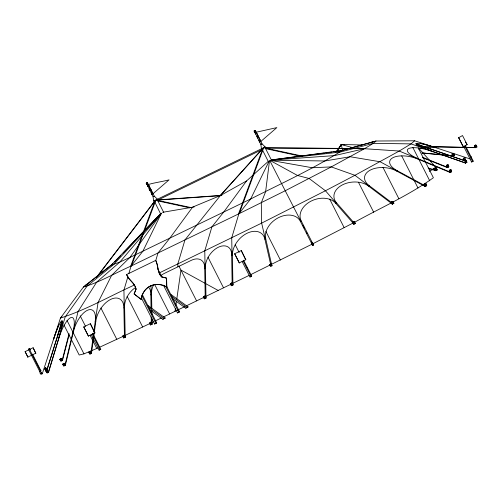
<?xml version="1.0" encoding="UTF-8"?>
<svg xmlns="http://www.w3.org/2000/svg" width="502" height="502" viewBox="0 0 502 502"><rect width="100%" height="100%" fill="white"/><g stroke="black" fill="none" stroke-linecap="round" stroke-linejoin="round"><path stroke-width="0.75" d="M476.9 146.96L475.532 147.701L474.591 145.549L475.814 144.934L476.9 146.96L475.814 144.934M475.231 146.741L475.199 147.073L476.454 146.126M135.942 289.096C134.762 282.827 128.267 280.009 126.598 274.538C128.851 280.085 134.731 282.745 136.086 289.008L134.09 293.927L141.257 299.581L141.577 297.046A20.726 17.959 60 0 1 164.443 285.958L166.846 287.163L166.582 278.164L161.38 276.765C157.176 272.015 158.199 265.42 155.702 260.425C158.676 265.564 157.164 271.915 161.525 276.677M141.257 299.581L141.721 296.958A20.726 17.959 60 0 1 164.587 285.87L166.846 287.163M470.311 159.015L414.652 140.786L376.042 141.018L342.119 150.487L271.758 159.906L269.461 161.142L265.621 191.657L261.297 202.764L261.661 223.114L265.338 239.197L264.937 239.391A19.628 13.316 -48.5 0 0 247.028 233.279A19.628 13.316 -48.5 0 0 232.439 255.355L232.037 255.549L231.729 237.816L238.852 213.789L250.655 199.005L269.241 160.891M90.875 353.552L93.146 336.855M93.353 335.336L93.661 333.058M93.868 331.54L95.204 321.675A19.628 8.936 -66.1 0 0 87.436 310.274A19.628 8.936 -66.1 0 0 73.461 331.615L65.373 365.211M127.941 276.564L123.938 290.074L124.251 307.814L123.9 307.977A19.628 11.502 -59.1 0 0 110.816 299.324A19.628 11.502 -59.1 0 0 95.819 321.387L95.204 321.675L98.072 302.424L111.657 275.316L129.93 257.438L161.224 213.62M91.489 353.264L93.554 338.084M93.761 336.566L95.819 321.387L95.474 321.55M175.016 311.34L175.462 308.284M175.901 305.235L176.447 301.413M176.779 299.123L180.958 270.101L218.138 290.438M64.934 365.406L73.016 331.809A19.628 5.786 -70.2 0 0 70.694 317.659A19.628 5.786 -70.2 0 0 59.085 337.601L48.594 372.202M73.192 331.734L78.042 311.579L96.635 282.18L119.915 262.019L160.835 213.808M62.11 360.536L69.063 333.629M62.53 360.298L69.094 334.884M128.832 273.559L131.06 266.054L142.863 251.264L161.449 213.149M155.783 260.494L158.005 252.989L169.808 238.199L192.642 207.088L220.372 195.56L246.538 180.958L268.426 161.236M48.355 372.289L65.21 316.919L87.009 286.184L113.496 264.686L160.533 213.94M46.906 369.779L62.248 320.841M47.113 369.641L57.818 335.411A19.628 4.876 -69.6 0 1 62.574 323.545M42.294 373.758L40.863 371.85L39.758 372.679L41.045 374.398L42.294 373.764L60.447 318.073L83.439 287.05L112.937 263.713M134.467 293.174L136.086 289.008M154.892 201.057L130.683 266.236L239.228 213.607L263.437 148.429M131.436 265.865L155.645 200.693M238.469 213.977L262.684 148.799M340.256 146.647L341.197 144.501L362.268 144.978M272.084 265.696L270.584 266.493L269.568 264.698L270.948 263.694L272.084 265.696L271.777 265.897L270.76 264.102L270.948 263.694M270.421 265.464L270.233 265.872L271.613 264.874M344.309 144.814L341.197 144.501L337.476 151.359L339.735 151.071M335.807 152.119L341.197 144.501L353.239 147.783M84.788 286.617L86.168 284.722L88.057 283.574M246.538 180.958L223.704 212.07L211.9 226.854L204.778 250.881L205.092 268.614M96.215 277.625L154.861 200.882M97.576 276.144L154.804 201.258M125.381 337.074L123.693 337.953L122.601 336.189L123.078 335.643L124.157 335.116L125.381 337.074L124.778 337.426L123.68 335.669L124.157 335.116M124.872 336.271L123.323 337.344M152.169 324.085L150.487 324.963L149.389 323.206L149.872 322.648L150.945 322.127L152.169 324.085L151.566 324.436L150.468 322.679L150.945 322.127M151.667 323.282L150.111 324.355M206.065 297.956L204.383 298.828L203.285 297.077L203.768 296.519L204.841 295.998L206.065 297.956L205.462 298.307L204.364 296.55L204.841 295.998M204.483 297.673L204.007 298.226L205.563 297.153M233.097 284.854L231.409 285.726L230.318 283.969L230.794 283.417L231.874 282.896L233.097 284.854L232.489 285.205L231.397 283.448L231.874 282.896M232.595 284.044L231.033 285.123M153.725 221.401L156.329 218.514M157.377 217.353L160.784 213.726M156.109 200.204L220.158 195.686L262.075 149.163M220.158 195.686L261.969 149.502M114.55 262.019L120.474 255.807M123.166 252.977L143.628 231.51M145.247 229.816L160.502 213.89M160.32 213.996L111.118 265.263L83.439 287.05C100.049 282.042 115.228 273.044 131.06 266.054M88.703 352.366L90.329 351.274L91.628 353.201L89.871 354.092L88.703 352.366L90.329 351.274M91.094 352.41L89.469 353.496M434.412 169.03L436.018 167.95L437.349 169.864L435.604 170.736L434.412 169.03L436.018 167.95M436.803 169.074L435.196 170.153M154.472 200.725L153.694 201.076L153.054 196.759L146.979 184.334L148.027 183.82L154.277 196.138L157.39 199.206L156.649 199.62M153.694 201.076L154.434 200.662M160.696 214.116L154.196 200.794M157.082 199.357L163.777 212.553M262.264 148.466L261.486 148.818L260.845 144.494L254.771 132.076L255.819 131.562L262.069 143.879L265.181 146.942L263.757 147.726M112.479 264.102L111.118 265.263L119.915 262.019L129.93 257.438L250.655 199.005C281.346 183.33 313.097 169.099 342.119 150.487L340.927 150.782M62.003 316.743L60.447 318.073C86.131 309.891 109.787 296.167 134.304 285.048M261.486 148.818L262 148.504M268.482 161.857L261.793 148.661L262.226 148.404M264.127 147.532L265.181 146.942M57.611 335.549L57.611 335.549A19.628 1.362 -71.8 0 0 61.382 321.437M414.652 140.786L411.019 143.886L399.234 151.039L354.939 175.298L325.44 190.754L261.661 223.114L159.178 272.988M450.476 172.211L418.549 158.921A19.628 5.742 16.5 0 1 408.433 148.724A19.628 5.742 16.5 0 1 431.343 151.152L465.687 162.968M354.475 222.304C380.849 207.69 408.879 195.341 433.395 177.727L418.191 147.757M62.543 364.314L64.112 363.272L65.467 365.167L63.76 366.014L62.543 364.314L64.112 363.272M45.851 371.242L47.244 370.3L48.644 372.183L47.1 372.93L45.851 371.242L47.244 370.3M59.707 359.413L61.257 358.34L62.618 360.248L60.924 361.12L59.707 359.413L61.257 358.34M41.716 372.992L40.587 373.783M47.157 369.616L45.644 370.413L44.389 368.725L45.757 367.728L47.157 369.616L46.855 369.811L45.462 367.928L45.757 367.728M44.389 368.725L44.691 368.524L45.939 370.219L45.644 370.413M45.513 369.635L45.211 369.836L46.579 368.838M466.942 162.334L465.436 163.137L464.739 160.897L466.32 160.326L466.942 162.334L466.647 162.535L466.025 160.527L466.32 160.326M466.728 161.644L465.147 162.215L465.448 162.014L465.436 163.137M149.094 185.608L147.626 186.349L148.285 185.985M150.5 188.382L149.031 189.122L149.332 188.94M151.121 189.612L149.659 190.352L150.318 189.988M152.526 192.385L151.366 192.944M260.318 140.121L258.856 140.867L259.321 140.598M450.062 172.45L418.135 159.159L418.549 158.921L418.135 159.159A19.628 8.898 12.4 0 0 392.683 157.829A19.628 8.898 12.4 0 0 397.371 170.793L425.031 185.727M123.693 337.953L124.295 337.601M32.504 354.136L40.938 370.765L39.683 371.417L28.432 349.248L28.884 348.99M30.396 349.982L29.693 348.595L29.241 348.859L40.486 371.022M25.1 351.638L27.848 357.06L25.1 351.638L33.113 347.748L35.774 353.22L33.113 347.748M134.09 293.927L141.407 299.499M161.38 276.765L166.582 278.164M83.746 326.921L88.371 336.033L83.746 326.921L90.36 323.696L94.834 332.901L90.36 323.696M234.654 253.755L239.278 262.872L234.654 253.755L241.267 250.536L245.742 259.735L241.267 250.536M39.683 371.417L40.938 370.765M62.06 359.457L60.51 360.536L61.106 360.191M60.924 361.12L62.618 360.248M419.245 146.27L438.585 146.841A37.299 10.235 -0.3 0 0 418.361 148.962M458.665 137.736L462.518 135.534L467.142 144.651L463.29 146.854L458.665 137.736L463.29 146.854M91.213 334.639L99.089 350.158L100.764 349.292L92.675 333.359M99.089 350.158L100.764 349.292M150.487 324.963L151.089 324.612M141.219 297.661L154.591 324.028L155.338 323.595M149.972 309.972L162.805 319.278L165.208 318.017L147.77 305.373M142.179 294.348L156.687 322.943L155.94 323.376L141.859 295.622M162.805 319.278L165.208 318.017M163.42 285.167L177.495 312.922L178.241 312.489M172.268 298.426L185.709 308.178L188.112 306.91L170.674 294.266M166.482 285.996L179.59 311.836L178.844 312.269L165.823 286.598M185.709 308.178L188.112 306.91M204.383 298.828L204.985 298.483M231.409 285.726L232.018 285.374M429.335 171.383L436.018 167.517L419.051 148.611M242.121 261.479L249.996 276.997L251.671 276.125L243.583 260.193M249.996 276.997L251.671 276.125M449.24 170.285L451.009 169.645L451.662 171.628L449.968 172.506L449.24 170.285L451.009 169.645M450.269 171.245L449.673 171.59L451.436 170.944M449.968 172.506L451.662 171.628M463.497 146.095L471.579 162.027L473.254 161.161L465.379 145.643M471.579 162.027L473.254 161.161M259.478 142.097L260.946 141.357L276.859 127.602L255.825 132.308M425.112 186.418L396.775 171.113L397.371 170.793L396.775 171.113A19.628 11.471 5.4 0 0 370.118 170.184A19.628 11.471 5.4 0 0 369.447 185.822L391.824 202.726M426.738 185.596L424.981 186.487L424.196 184.303L426.035 183.638L426.738 185.596L425.884 186.066L425.181 184.108L426.035 183.638M426.499 184.924L424.661 185.589M424.981 186.487L425.84 186.022M147.299 184.943C151.635 183.111 163.081 181.523 169.067 179.86L153.154 193.615L151.73 194.343L152.344 193.992M146.866 184.071L146.465 184.303L147.87 183.569M254.658 131.813L254.288 132.039L255.794 131.248M153.355 196.583C152.382 197.148 155.237 195.667 153.813 196.351M156.335 199.79L156.869 199.52M261.14 144.325C260.199 144.865 262.797 143.541 261.755 144.018M392.332 204.05L368.713 186.211L369.447 185.822L368.713 186.211A19.628 13.297 -5.1 0 0 342.276 184.956A19.628 13.297 -5.1 0 0 336.685 202.99L335.863 203.417A19.628 14.244 -19.1 0 0 311.045 201.133A19.628 14.244 -19.1 0 0 301.325 221.118L300.472 221.551A19.628 14.251 -34.5 0 0 278.554 217.617A19.628 14.251 -34.5 0 0 265.771 238.983L265.338 239.197M451.907 153.951L453.733 153.305L454.467 155.243L452.722 156.116L451.907 153.951L453.733 153.305M454.216 154.578L452.384 155.225M452.722 156.116L454.467 155.243M447.119 167.586L448.826 166.733L448.167 164.738L446.385 165.359L447.119 167.586L448.826 166.733M391.315 201.992L393.104 201.371L393.869 203.291L392.169 204.138L391.315 201.992L393.104 201.371M393.606 202.632L391.817 203.254M255.261 132.591L254.796 132.848L256.265 132.108L260.814 141.401M257.294 136.594L256.829 136.851L258.248 136.124M155.965 199.984L156.492 199.721M313.06 243.652L353.101 223.026M463.948 160.571L465.486 159.818L464.865 157.81L463.252 158.325L463.948 160.571L464.287 160.445L463.591 158.199L463.252 158.325M352.824 222.148L354.456 221.627L355.303 223.503L353.772 224.243L352.824 222.148L354.456 221.627M254.577 130.62C252.933 131.511 256.252 129.761 254.596 130.658M254.696 130.859C252.337 132.114 256.88 129.842 254.909 130.752M154.647 200.656L156.053 199.953M262.433 148.397L263.839 147.695M311.365 243.395L312.727 243.018L311.365 243.395L312.426 245.484L313.662 244.857L312.595 242.767M146.935 183.174C144.513 184.309 149.094 182.1 147.117 183.01M155.093 200.436L155.576 200.198M262.885 148.178L263.362 147.939M474.559 145.881L475.783 145.266M250.473 274.757L311.673 244.355M269.568 264.698L270.76 264.102M269.009 161.362L269.461 161.142M238.852 213.789L285.268 190.729L331.257 166.902L364.477 148.711L373.319 143.346L376.042 141.018L340.481 150.857M156.95 199.457L262.628 148.222M262.358 149.427L157.39 200.317L191.143 207.608M126.448 274.619L155.702 260.425M452.848 156.059L422.069 152.941L453.375 155.821M28.432 349.248L29.693 348.595M135.647 287.451A16.855 10.705 -54 0 0 124.628 307.626L123.875 307.996L124.465 337.52M151.052 308.153L150.82 294.931L151.573 294.561A16.855 10.705 -54 0 1 153.348 285.224M160.822 275.636A16.855 10.705 -54 0 1 164.411 273.377L191.356 260.312A16.855 10.705 -54 0 1 204.716 268.802L205.469 268.432A16.855 10.705 -54 0 1 218.307 247.248A16.855 10.705 -54 0 1 231.66 255.738L232.413 255.374L232.928 284.935M27.848 357.06L35.862 353.163M467.142 144.651L465.555 142.179M88.371 336.033L94.985 332.813M239.278 262.872L245.892 259.647M122.601 336.189L123.68 335.669M149.389 323.206L150.468 322.679M203.285 297.077L204.364 296.55M230.318 283.969L231.397 283.448M124.509 335.7L149.59 323.671M151.667 322.667L153.737 321.656M155.118 320.991L161.337 317.973M163.414 316.969L184.755 306.622M186.148 305.944L203.53 297.517M205.619 296.506L230.437 284.477M232.508 283.467L249.092 275.429M154.591 324.028L156.687 322.943M177.495 312.922L179.59 311.836M262.05 148.586L262.584 148.316M154.258 200.844L154.792 200.574M99.547 347.265L123.109 336.365M90.736 353.615L91.628 353.201M89.871 354.092L90.755 353.678L89.594 351.952M148.203 184.485L152.89 193.722M156.825 199.438L157.39 199.206M271.193 160.138L271.758 159.906M422.069 152.941L422.596 152.696M436.583 170.209L437.349 169.864M435.604 170.736L436.37 170.385L435.178 168.678M63.986 325.045L79.191 355.021L83.953 353.866L98.166 347.892M448.167 164.738L446.385 165.359M446.818 166.664L448.6 166.049M393.229 203.574L393.869 203.291M392.169 204.138L392.815 203.85L392.043 201.929M64.275 364.665L64.909 364.383L63.346 365.431M64.833 365.443L65.467 365.167M63.76 366.014L64.394 365.732L63.177 364.038M370.407 142.744L372.471 141.884M416.735 143.566A19.628 1.406 18 0 0 430.308 148.874L430.076 148.962A19.628 4.92 15.7 0 0 419.189 146.057M438.811 146.709L438.685 146.76A37.299 3.803 1.9 0 0 430.214 146.822M433.207 168.559L436.018 167.517M464.526 157.935L464.865 157.81M463.66 159.642L465.272 159.128L464.934 159.253M465.147 159.943L465.486 159.818M355.303 223.503L354.958 223.635L354.569 222.769L355.014 222.857L353.383 223.384M353.772 224.243L354.117 224.118L353.27 222.235M58.847 337.689L58.847 337.689A19.628 2.278 -72 0 0 61.733 320.966A19.628 2.278 -72 0 0 53.676 338.944L53.676 338.944A19.628 1.362 -71.8 0 1 58.753 324.788M47.728 371.53L48.066 371.405L46.667 372.352M48.644 372.183L48.305 372.308L46.906 370.426M47.1 372.93L47.439 372.804L46.19 371.116M256.842 133.356L255.418 134.09M258.875 137.36L257.451 138.094M464.739 160.897L466.025 160.527M264.811 147.117L271.563 160.295M430.308 148.874L463.999 160.552M424.196 184.303L425.181 184.108M162.56 212.321L194.18 206.943M221.903 195.353L220.372 195.56L184.956 239.925L177.833 263.945L177.884 266.844M324.267 153.079L271.682 159.925L340.3 152.043L373.319 143.346L411.019 143.886L431.5 151.058M325.817 152.878L332.004 152.075M333.548 151.874L335.869 151.573M271.494 160L276.131 159.536M277.675 159.379L279.99 159.14M271.526 160.056L334.407 155.62L364.477 148.711L399.234 151.039L418.392 159.015M156.53 199.965L220.579 195.441M265.106 147.776L364.69 148.592L264.692 148.015M271.237 160.22L324.844 160.973L350.132 156.743L380.108 161.751L397.113 170.937M464.871 147.356L438.585 146.841L464.777 147.437M466.408 147.387L475.651 147.601M466.314 147.469L475.557 147.682L474.591 145.549M270.86 160.42L312.257 167.75L331.257 166.902L354.939 175.298L369.108 186.004M265.238 148.034L301.997 156.015M265.251 148.561L301.244 156.379M157.459 200.825L189.624 207.809M428.219 168.057L436.426 170.297M428.306 168.622L435.761 170.655M415.706 143.93L464.237 160.464M465.479 163.106L431.551 151.014A19.628 2.228 18.2 0 1 416.283 143.503A19.628 2.228 18.2 0 1 435.498 147.644L435.479 147.619A19.628 1.406 18 0 0 420.4 143.233M422.59 157.333L447.658 167.348M422.866 157.816L447.219 167.542M270.415 160.653L297.51 175.474L309.132 178.492L325.44 190.754L336.29 203.197M171.784 296.444L187.058 307.525M148.874 307.55L164.148 318.626M353.27 221.997L336.685 202.99L335.863 203.417L353.954 224.149M60.66 358.685L62.022 360.593M470.958 156.373L471.566 158.387M313.662 244.857L312.426 245.484M313.21 243.978L311.974 244.599M269.938 160.897L300.899 221.338M313.449 244.913L301.325 221.118L300.472 221.551L312.595 245.352M464.783 145.988L472.658 161.506M416.07 143.572L417.131 145.662M412.788 147.375L429.762 180.833M401.713 155.921L417.978 187.986M382.938 167.329L398.852 198.698M358.472 182.27L373.683 212.246M329.682 199.118L344.184 227.695M302.819 225.185L304.588 228.667M306.358 232.156L307.061 233.549M311.309 241.914L312.012 243.307M265.903 231.478L280.405 260.055M235.262 244.788L239.153 252.456M246.231 266.393L246.934 267.792M243.2 260.952L251.069 276.47M207.966 257.156L223.522 287.822M178.875 265.997L196.577 300.893M157.396 268.087L161.939 277.041M154.773 284.678L169.632 313.957M127.119 296.349L142.681 327.022M100.902 308.002L116.815 339.371M92.293 334.119L100.162 349.637M80.163 315.764L85.472 326.218M90.065 335.28L96.786 348.526M66.979 320.401L83.953 353.866M61.859 320.866L62.568 322.259M452.766 153.819L453.501 155.764M450.413 169.99L451.066 171.973M447.966 166.331L448.192 167.015M447.018 165.076L447.753 167.304M341.197 144.501L342.684 150.493M271.726 265.043L265.771 238.983L264.937 239.391L270.559 263.964M166.432 278.252L166.695 287.251M124.621 307.632L125.211 337.156M231.667 255.731L232.181 285.293M205.469 268.432L205.989 297.993M204.716 268.802L205.23 298.364M151.573 294.561L151.817 308.567M151.849 310.123L151.93 314.792M151.993 318.682L152.093 324.129M151.033 285.494L151.196 294.749M151.089 310.487L151.133 312.821M151.202 316.712L151.334 324.493M148.41 287.088A16.855 10.705 -54 0 1 150.82 294.931M146.245 183.174L147.356 182.615L146.245 183.174"/></g></svg>
